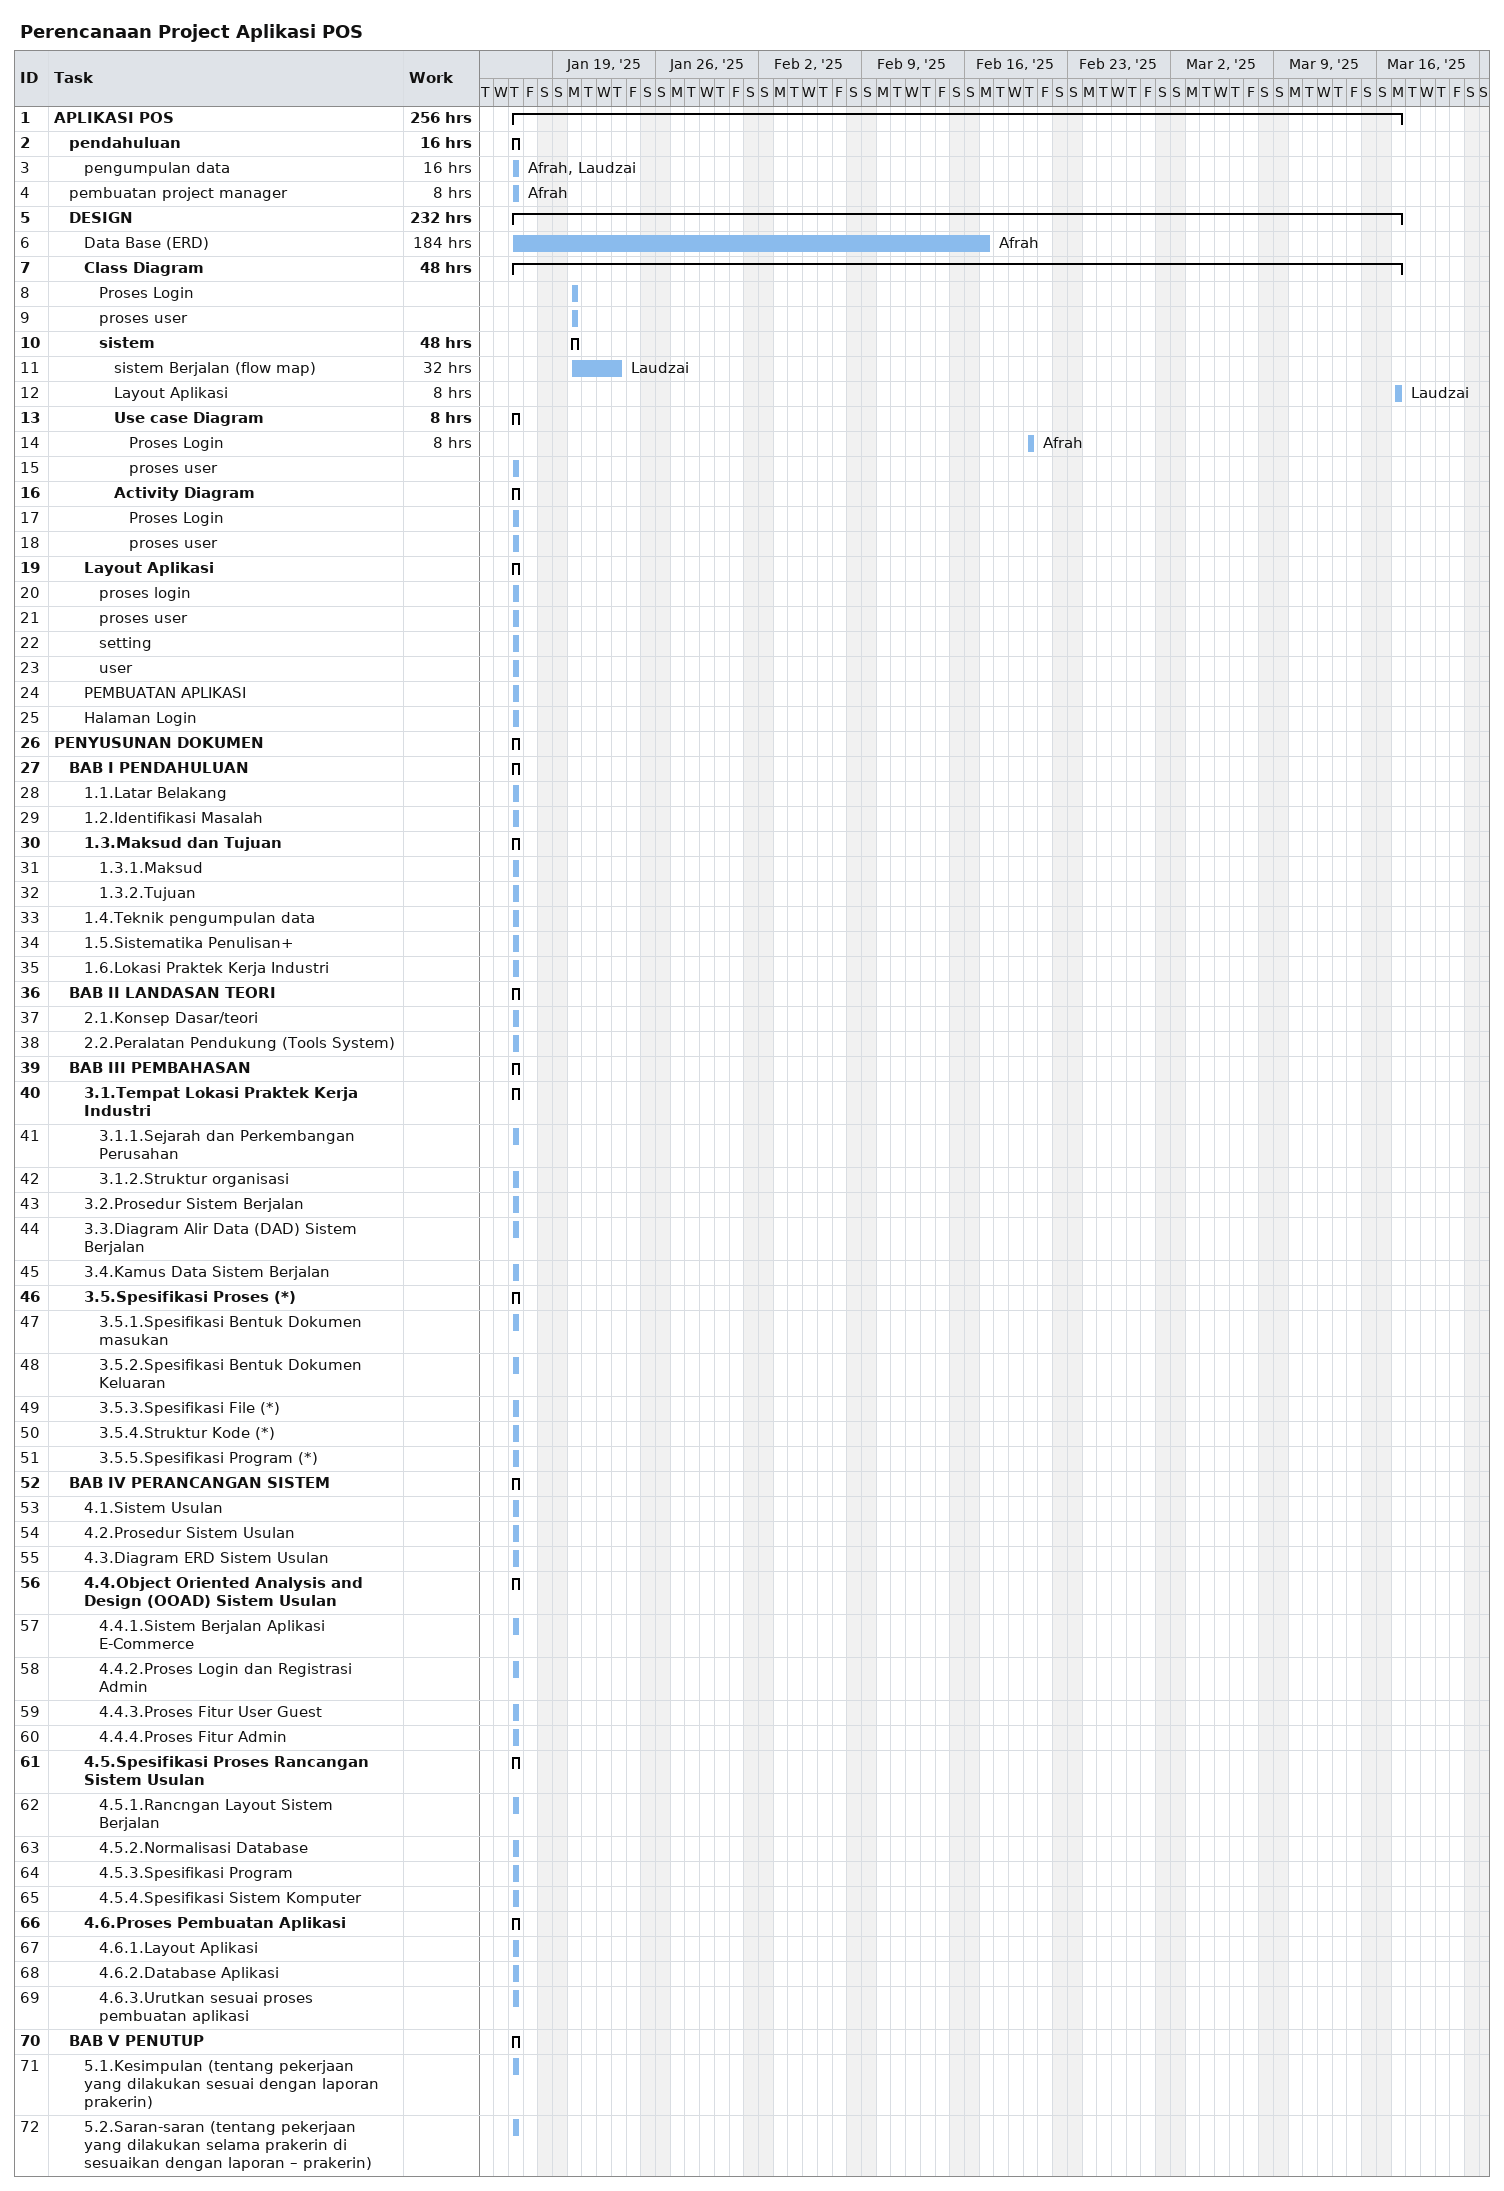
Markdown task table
Perencanaan Project Aplikasi POS

| ID | Level | Task | Start | Finish | Resources | Work (h) |
|---|---|---|---|---|---|---|
| 1 | 1 | **APLIKASI POS** | 2025-01-16 | 2025-03-17 |  | 256 |
| 2 | 2 | **pendahuluan** | 2025-01-16 | 2025-01-16 |  | 16 |
| 3 | 3 | pengumpulan data | 2025-01-16 | 2025-01-16 | Afrah, Laudzai | 16 |
| 4 | 2 | pembuatan project manager | 2025-01-16 | 2025-01-16 | Afrah | 8 |
| 5 | 2 | **DESIGN** | 2025-01-16 | 2025-03-17 |  | 232 |
| 6 | 3 | Data Base (ERD) | 2025-01-16 | 2025-02-17 | Afrah | 184 |
| 7 | 3 | **Class Diagram** | 2025-01-16 | 2025-03-17 |  | 48 |
| 8 | 4 | Proses Login | 2025-01-20 | 2025-01-20 |  |  |
| 9 | 4 | proses user | 2025-01-20 | 2025-01-20 |  |  |
| 10 | 4 | **sistem** | 2025-01-20 | 2025-01-20 |  | 48 |
| 11 | 5 | sistem Berjalan (flow map) | 2025-01-20 | 2025-01-23 | Laudzai | 32 |
| 12 | 5 | Layout Aplikasi | 2025-03-17 | 2025-03-17 | Laudzai | 8 |
| 13 | 5 | **Use case Diagram** | 2025-01-16 | 2025-01-16 |  | 8 |
| 14 | 6 | Proses Login | 2025-02-20 | 2025-02-20 | Afrah | 8 |
| 15 | 6 | proses user | 2025-01-16 | 2025-01-16 |  |  |
| 16 | 5 | **Activity Diagram** | 2025-01-16 | 2025-01-16 |  |  |
| 17 | 6 | Proses Login | 2025-01-16 | 2025-01-16 |  |  |
| 18 | 6 | proses user | 2025-01-16 | 2025-01-16 |  |  |
| 19 | 3 | **Layout Aplikasi** | 2025-01-16 | 2025-01-16 |  |  |
| 20 | 4 | proses login | 2025-01-16 | 2025-01-16 |  |  |
| 21 | 4 | proses user | 2025-01-16 | 2025-01-16 |  |  |
| 22 | 4 | setting | 2025-01-16 | 2025-01-16 |  |  |
| 23 | 4 | user | 2025-01-16 | 2025-01-16 |  |  |
| 24 | 3 | PEMBUATAN APLIKASI | 2025-01-16 | 2025-01-16 |  |  |
| 25 | 3 | Halaman Login | 2025-01-16 | 2025-01-16 |  |  |
| 26 | 1 | **PENYUSUNAN DOKUMEN** | 2025-01-16 | 2025-01-16 |  |  |
| 27 | 2 | **BAB I PENDAHULUAN** | 2025-01-16 | 2025-01-16 |  |  |
| 28 | 3 | 1.1.Latar Belakang | 2025-01-16 | 2025-01-16 |  |  |
| 29 | 3 | 1.2.Identifikasi Masalah | 2025-01-16 | 2025-01-16 |  |  |
| 30 | 3 | **1.3.Maksud dan Tujuan** | 2025-01-16 | 2025-01-16 |  |  |
| 31 | 4 | 1.3.1.Maksud | 2025-01-16 | 2025-01-16 |  |  |
| 32 | 4 | 1.3.2.Tujuan | 2025-01-16 | 2025-01-16 |  |  |
| 33 | 3 | 1.4.Teknik pengumpulan data | 2025-01-16 | 2025-01-16 |  |  |
| 34 | 3 | 1.5.Sistematika Penulisan+ | 2025-01-16 | 2025-01-16 |  |  |
| 35 | 3 | 1.6.Lokasi Praktek Kerja Industri | 2025-01-16 | 2025-01-16 |  |  |
| 36 | 2 | **BAB II LANDASAN TEORI** | 2025-01-16 | 2025-01-16 |  |  |
| 37 | 3 | 2.1.Konsep Dasar/teori | 2025-01-16 | 2025-01-16 |  |  |
| 38 | 3 | 2.2.Peralatan Pendukung (Tools System) | 2025-01-16 | 2025-01-16 |  |  |
| 39 | 2 | **BAB III PEMBAHASAN** | 2025-01-16 | 2025-01-16 |  |  |
| 40 | 3 | **3.1.Tempat Lokasi Praktek Kerja Industri** | 2025-01-16 | 2025-01-16 |  |  |
| 41 | 4 | 3.1.1.Sejarah dan Perkembangan Perusahan | 2025-01-16 | 2025-01-16 |  |  |
| 42 | 4 | 3.1.2.Struktur organisasi | 2025-01-16 | 2025-01-16 |  |  |
| 43 | 3 | 3.2.Prosedur Sistem Berjalan | 2025-01-16 | 2025-01-16 |  |  |
| 44 | 3 | 3.3.Diagram Alir Data (DAD) Sistem Berjalan | 2025-01-16 | 2025-01-16 |  |  |
| 45 | 3 | 3.4.Kamus Data Sistem Berjalan | 2025-01-16 | 2025-01-16 |  |  |
| 46 | 3 | **3.5.Spesifikasi Proses (*)** | 2025-01-16 | 2025-01-16 |  |  |
| 47 | 4 | 3.5.1.Spesifikasi Bentuk Dokumen masukan | 2025-01-16 | 2025-01-16 |  |  |
| 48 | 4 | 3.5.2.Spesifikasi Bentuk Dokumen Keluaran | 2025-01-16 | 2025-01-16 |  |  |
| 49 | 4 | 3.5.3.Spesifikasi File (*) | 2025-01-16 | 2025-01-16 |  |  |
| 50 | 4 | 3.5.4.Struktur Kode (*) | 2025-01-16 | 2025-01-16 |  |  |
| 51 | 4 | 3.5.5.Spesifikasi Program (*) | 2025-01-16 | 2025-01-16 |  |  |
| 52 | 2 | **BAB IV PERANCANGAN SISTEM** | 2025-01-16 | 2025-01-16 |  |  |
| 53 | 3 | 4.1.Sistem Usulan | 2025-01-16 | 2025-01-16 |  |  |
| 54 | 3 | 4.2.Prosedur Sistem Usulan | 2025-01-16 | 2025-01-16 |  |  |
| 55 | 3 | 4.3.Diagram ERD Sistem Usulan | 2025-01-16 | 2025-01-16 |  |  |
| 56 | 3 | **4.4.Object Oriented Analysis and Design (OOAD) Sistem Usulan** | 2025-01-16 | 2025-01-16 |  |  |
| 57 | 4 | 4.4.1.Sistem Berjalan Aplikasi E-Commerce | 2025-01-16 | 2025-01-16 |  |  |
| 58 | 4 | 4.4.2.Proses Login dan Registrasi Admin | 2025-01-16 | 2025-01-16 |  |  |
| 59 | 4 | 4.4.3.Proses Fitur User Guest | 2025-01-16 | 2025-01-16 |  |  |
| 60 | 4 | 4.4.4.Proses Fitur Admin | 2025-01-16 | 2025-01-16 |  |  |
| 61 | 3 | **4.5.Spesifikasi Proses Rancangan Sistem Usulan** | 2025-01-16 | 2025-01-16 |  |  |
| 62 | 4 | 4.5.1.Rancngan Layout Sistem Berjalan | 2025-01-16 | 2025-01-16 |  |  |
| 63 | 4 | 4.5.2.Normalisasi Database | 2025-01-16 | 2025-01-16 |  |  |
| 64 | 4 | 4.5.3.Spesifikasi Program | 2025-01-16 | 2025-01-16 |  |  |
| 65 | 4 | 4.5.4.Spesifikasi Sistem Komputer | 2025-01-16 | 2025-01-16 |  |  |
| 66 | 3 | **4.6.Proses Pembuatan Aplikasi** | 2025-01-16 | 2025-01-16 |  |  |
| 67 | 4 | 4.6.1.Layout Aplikasi | 2025-01-16 | 2025-01-16 |  |  |
| 68 | 4 | 4.6.2.Database Aplikasi | 2025-01-16 | 2025-01-16 |  |  |
| 69 | 4 | 4.6.3.Urutkan sesuai proses pembuatan aplikasi | 2025-01-16 | 2025-01-16 |  |  |
| 70 | 2 | **BAB V PENUTUP** | 2025-01-16 | 2025-01-16 |  |  |
| 71 | 3 | 5.1.Kesimpulan (tentang pekerjaan yang dilakukan sesuai dengan laporan prakerin) | 2025-01-16 | 2025-01-16 |  |  |
| 72 | 3 | 5.2.Saran-saran (tentang pekerjaan yang dilakukan selama prakerin di sesuaikan dengan laporan – prakerin) | 2025-01-16 | 2025-01-16 |  |  |
